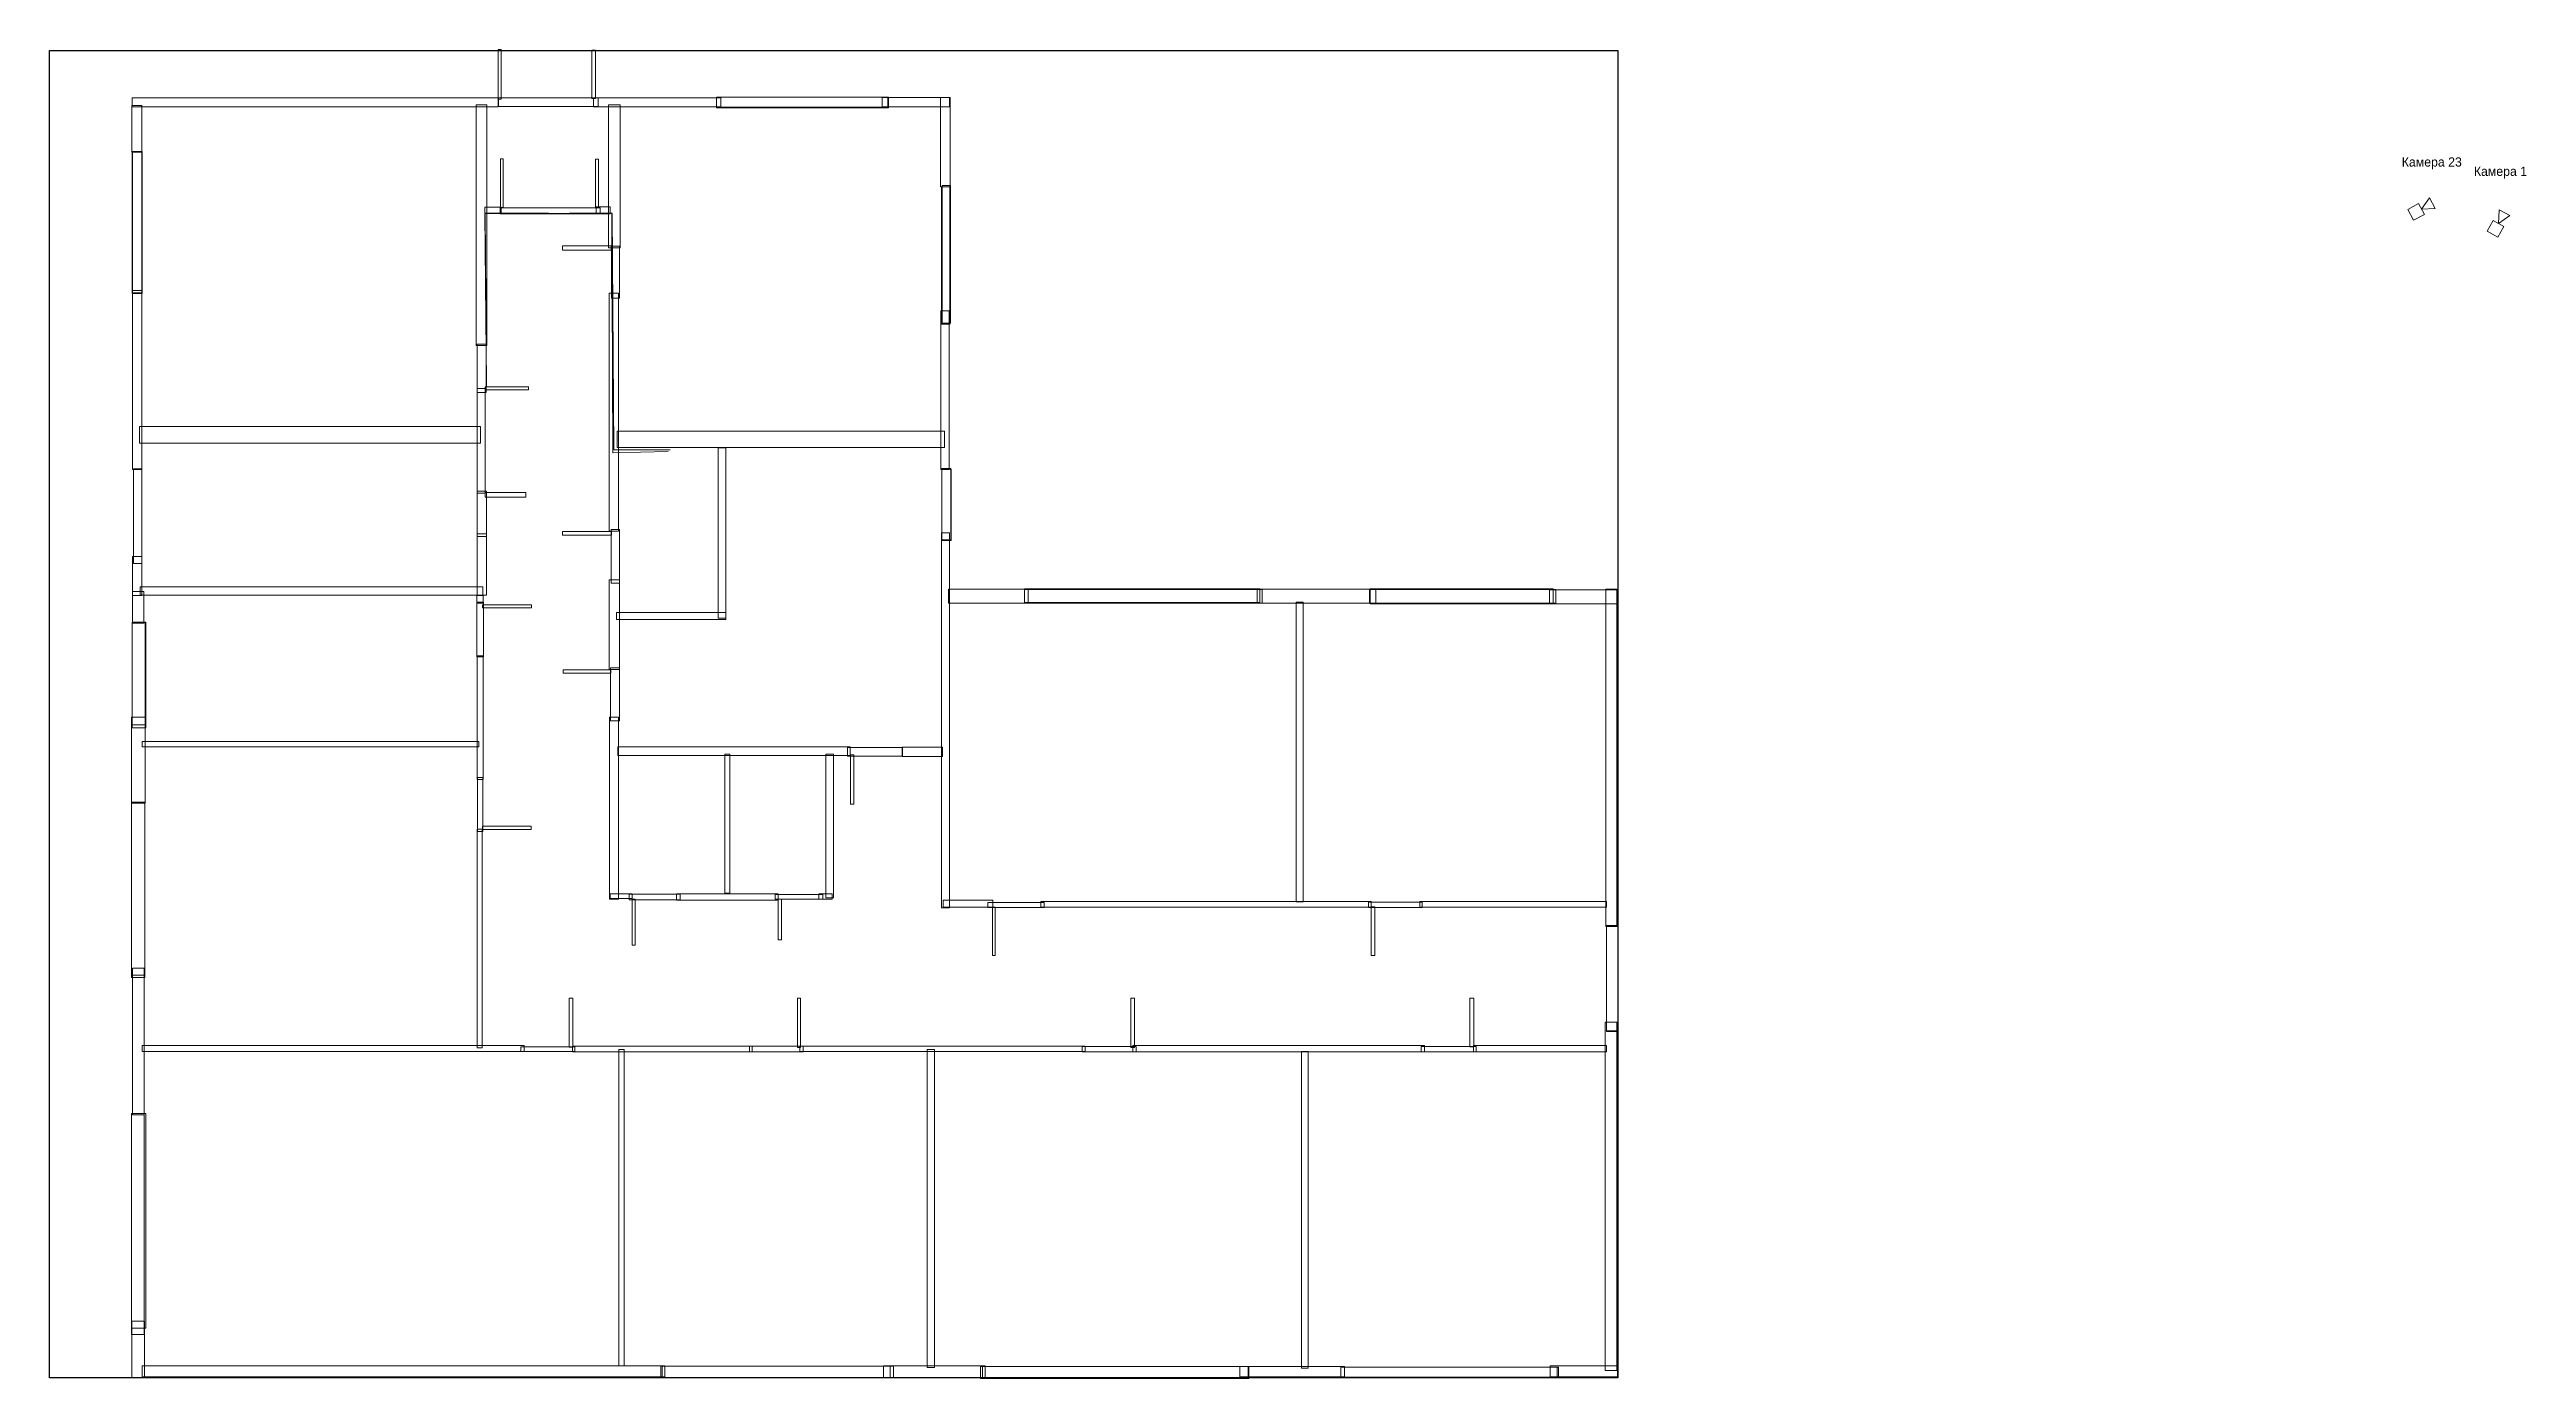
# Model space of a CAD drawing. Header units: millimetres. Extents: x 9.5 to 60, y -8.3 to 18.8.
import ezdxf

# ---------------------------------------------------------------- set-up
doc = ezdxf.new("R2010")
doc.units = ezdxf.units.MM
doc.linetypes.add('SOLID', pattern=[0])
doc.layers.get('0').update_dxf_attribs({"linetype": 'CONTINUOUS'})
doc.layers.add('VC_Background', color=7, linetype='CONTINUOUS')
doc.layers.add('VC_Layer 1', color=7, linetype='CONTINUOUS')
doc.styles.add('Font 28', font='txt')
picture_1 = doc.add_image_def('image1.png', size_in_pixel=(2220, 1879))

# ---------------------------------------------------------------- blocks, each defined once
blk = doc.blocks.new('Cam23')
at = {"layer": 'VC_Layer 1', "color": 0, "linetype": 'SOLID', "lineweight": 9}
blk.add_line((-0.161, -0.229), (-0.279, -0.008), dxfattribs=at)
for points in [[(-0.22, -0.119), (0.059, -0.11), (-0.059, 0.11)], [(-0.381, -0.347), (-0.161, -0.229), (-0.279, -0.008), (-0.499, -0.127)]]:
    blk.add_lwpolyline(points, close=True, dxfattribs=at)
at = {"flags": 1}
for tag in ['Ver angle', 'Spatial res', 'Quality level', 'Upper bound', 'Model', 'Focal length', 'Height', 'Base height', 'Lower bound', 'Hor angle', 'Pixels']:
    blk.add_attdef(tag, (0, 0), '', height=1, dxfattribs=at)
blk.add_attdef('Name', (0, 0), '', height=1)
blk = doc.blocks.new('Cam1')
at = {"layer": 'VC_Layer 1', "color": 0, "linetype": 'SOLID', "lineweight": 9}
blk.add_line((-0.013, -0.279), (-0.231, -0.157), dxfattribs=at)
for points in [[(-0.122, -0.218), (0.109, -0.061), (-0.109, 0.061)], [(-0.135, -0.497), (-0.013, -0.279), (-0.231, -0.157), (-0.353, -0.375)]]:
    blk.add_lwpolyline(points, close=True, dxfattribs=at)
at = {"flags": 1}
for tag in ['Ver angle', 'Spatial res', 'Quality level', 'Upper bound', 'Model', 'Focal length', 'Height', 'Base height', 'Lower bound', 'Hor angle', 'Pixels']:
    blk.add_attdef(tag, (0, 0), '', height=1, dxfattribs=at)
blk.add_attdef('Name', (0, 0), '', height=1)

msp = doc.modelspace()

# ---------------------------------------------------------------- linework, layer by layer
at = {"layer": 'VC_Layer 1', "color": 7, "linetype": 'SOLID', "lineweight": 9}
for p, q in [((18.67, 18.808), (18.733, 18.808)), ((18.67, 17.796), (18.67, 18.808)), ((18.733, 18.808), (18.733, 17.796)), ((20.582, 18.797), (20.656, 18.797)), ((20.582, 17.807), (20.582, 18.797)), ((20.656, 18.797), (20.656, 17.807)), ((11.205, 17.821), (18.672, 17.821)), ((11.205, 17.643), (11.205, 17.821)), ((18.435, 17.679), (18.221, 17.679)), ((18.221, 17.679), (18.221, 12.772)), ((18.435, 12.772), (18.435, 17.679)), ((18.733, 17.796), (18.67, 17.796)), ((18.672, 17.821), (18.672, 17.643)), ((18.675, 17.823), (20.709, 17.823)), ((18.675, 17.649), (18.675, 17.823)), ((20.656, 17.807), (20.582, 17.807)), ((20.61, 17.82), (23.206, 17.82)), ((20.61, 17.642), (20.61, 17.82)), ((20.709, 17.823), (20.709, 17.649)), ((21.155, 17.678), (20.918, 17.678)), ((20.918, 17.678), (20.918, 14.762)), ((21.155, 14.762), (21.155, 17.678)), ((23.124, 17.837), (26.626, 17.837)), ((23.124, 17.621), (23.124, 17.837)), ((23.124, 17.837), (26.611, 17.837)), ((23.124, 17.636), (23.124, 17.837)), ((23.206, 17.82), (23.206, 17.642)), ((26.5, 17.832), (27.875, 17.832)), ((26.5, 17.642), (26.5, 17.832)), ((26.611, 17.837), (26.611, 17.636)), ((26.626, 17.837), (26.626, 17.621)), ((27.887, 17.832), (27.686, 17.832)), ((27.686, 17.832), (27.686, 16.007)), ((27.875, 17.832), (27.875, 17.642)), ((27.887, 16.007), (27.887, 17.832)), ((11.2, 17.666), (11.401, 17.666)), ((11.2, 16.718), (11.2, 17.666)), ((18.672, 17.643), (11.205, 17.643)), ((11.401, 17.666), (11.401, 16.718)), ((20.709, 17.649), (18.675, 17.649)), ((23.206, 17.642), (20.61, 17.642)), ((26.611, 17.636), (23.124, 17.636)), ((26.626, 17.621), (23.124, 17.621)), ((27.875, 17.642), (26.5, 17.642)), ((11.401, 16.718), (11.2, 16.718)), ((11.203, 16.728), (11.408, 16.728)), ((11.203, 13.834), (11.203, 16.728)), ((11.21, 16.716), (11.402, 16.716)), ((11.21, 13.846), (11.21, 16.716)), ((11.402, 16.716), (11.402, 13.846)), ((11.408, 16.728), (11.408, 13.834)), ((18.77, 16.58), (18.718, 16.58)), ((18.718, 16.58), (18.718, 15.589)), ((18.77, 15.589), (18.77, 16.58)), ((20.651, 15.579), (20.651, 16.574)), ((20.651, 16.574), (20.714, 16.574)), ((20.714, 16.574), (20.714, 15.579)), ((27.686, 16.007), (27.887, 16.007)), ((27.706, 16.007), (27.879, 16.007)), ((27.706, 13.212), (27.706, 16.007)), ((27.721, 16.036), (27.894, 16.036)), ((27.721, 13.226), (27.721, 16.036)), ((27.879, 16.007), (27.879, 13.212)), ((27.894, 16.036), (27.894, 13.226)), ((18.399, 15.593), (18.731, 15.593)), ((18.399, 15.474), (18.399, 15.593)), ((18.731, 15.474), (18.399, 15.474)), ((18.712, 15.579), (20.746, 15.579)), ((18.712, 15.458), (18.712, 15.579)), ((20.746, 15.458), (18.712, 15.458)), ((18.718, 15.589), (18.77, 15.589)), ((18.731, 15.593), (18.731, 15.474)), ((20.714, 15.579), (20.651, 15.579)), ((20.669, 15.604), (20.954, 15.604)), ((20.669, 15.461), (20.669, 15.604)), ((20.954, 15.461), (20.669, 15.461)), ((20.746, 15.579), (20.746, 15.458)), ((20.954, 15.604), (20.954, 15.461)), ((19.982, 14.804), (20.972, 14.804)), ((19.982, 14.72), (19.982, 14.804)), ((20.972, 14.72), (19.982, 14.72)), ((20.918, 14.762), (21.155, 14.762)), ((20.972, 14.804), (20.972, 14.72)), ((20.977, 14.799), (21.146, 14.799)), ((20.977, 13.74), (20.977, 14.799)), ((21.146, 14.799), (21.146, 13.74)), ((11.408, 13.834), (11.203, 13.834)), ((11.402, 13.846), (11.21, 13.846)), ((11.212, 13.897), (11.401, 13.897)), ((11.212, 10.247), (11.212, 13.897)), ((11.401, 13.897), (11.401, 10.247)), ((21.12, 13.838), (20.93, 13.838)), ((20.93, 13.838), (20.93, 8.99)), ((21.146, 13.74), (20.977, 13.74)), ((21.12, 8.99), (21.12, 13.838)), ((27.863, 13.482), (27.697, 13.482)), ((27.697, 13.482), (27.697, 10.247)), ((27.879, 13.212), (27.706, 13.212)), ((27.894, 13.226), (27.721, 13.226)), ((27.863, 10.247), (27.863, 13.482)), ((18.221, 12.772), (18.435, 12.772)), ((18.241, 12.798), (18.423, 12.798)), ((18.241, 11.818), (18.241, 12.798)), ((18.423, 12.798), (18.423, 11.818)), ((18.24, 11.894), (18.406, 11.894)), ((18.24, 9.761), (18.24, 11.894)), ((18.423, 11.818), (18.241, 11.818)), ((19.287, 11.934), (18.402, 11.934)), ((18.402, 11.934), (18.402, 11.87)), ((18.402, 11.87), (19.287, 11.87)), ((18.406, 11.894), (18.406, 9.761)), ((19.287, 11.87), (19.287, 11.934)), ((18.311, 11.124), (11.354, 11.124)), ((11.354, 11.124), (11.354, 10.78)), ((18.311, 10.78), (18.311, 11.124)), ((11.354, 10.78), (18.311, 10.78)), ((27.769, 11.029), (21.096, 11.029)), ((21.096, 11.029), (21.096, 10.697)), ((21.096, 10.697), (27.769, 10.697)), ((23.158, 10.685), (23.312, 10.685)), ((23.158, 7.213), (23.158, 10.685)), ((23.312, 10.685), (23.312, 7.213)), ((27.769, 10.697), (27.769, 11.029)), ((11.401, 10.247), (11.212, 10.247)), ((11.233, 10.258), (11.406, 10.258)), ((11.233, 8.327), (11.233, 10.258)), ((11.233, 10.248), (11.406, 10.248)), ((11.233, 8.327), (11.233, 10.248)), ((11.406, 10.258), (11.406, 8.327)), ((11.406, 10.248), (11.406, 8.327)), ((27.697, 10.247), (27.863, 10.247)), ((27.715, 10.269), (27.897, 10.269)), ((27.715, 8.809), (27.715, 10.269)), ((27.715, 10.25), (27.907, 10.25)), ((27.715, 8.799), (27.715, 10.25)), ((27.897, 10.269), (27.897, 8.809)), ((27.907, 10.25), (27.907, 8.799)), ((18.406, 9.761), (18.24, 9.761)), ((18.241, 9.803), (18.431, 9.803)), ((18.241, 8.879), (18.241, 9.803)), ((18.407, 9.779), (19.234, 9.779)), ((18.407, 9.684), (18.407, 9.779)), ((19.234, 9.684), (18.407, 9.684)), ((18.431, 9.803), (18.431, 8.879)), ((19.234, 9.779), (19.234, 9.684)), ((18.24, 8.931), (18.429, 8.931)), ((18.24, 7.687), (18.24, 8.931)), ((18.431, 8.879), (18.241, 8.879)), ((18.429, 8.931), (18.429, 7.687)), ((19.982, 8.984), (20.983, 8.984)), ((19.982, 8.905), (19.982, 8.984)), ((20.983, 8.905), (19.982, 8.905)), ((20.93, 8.99), (21.12, 8.99)), ((20.975, 9.021), (21.141, 9.021)), ((20.975, 7.93), (20.975, 9.021)), ((20.983, 8.984), (20.983, 8.905)), ((21.141, 9.021), (21.141, 7.93)), ((27.875, 8.955), (27.709, 8.955)), ((27.709, 8.955), (27.709, 1.31)), ((27.897, 8.809), (27.715, 8.809)), ((27.907, 8.799), (27.715, 8.799)), ((27.875, 1.31), (27.875, 8.955)), ((11.212, 8.469), (11.401, 8.469)), ((11.212, 7.675), (11.212, 8.469)), ((11.406, 8.327), (11.233, 8.327)), ((11.406, 8.327), (11.233, 8.327)), ((11.401, 8.469), (11.401, 7.675)), ((11.401, 7.675), (11.212, 7.675)), ((11.215, 7.76), (11.445, 7.76)), ((11.215, 7.116), (11.215, 7.76)), ((11.366, 7.853), (18.358, 7.853)), ((11.366, 7.687), (11.366, 7.853)), ((18.358, 7.687), (11.366, 7.687)), ((11.445, 7.76), (11.445, 7.116)), ((18.236, 7.676), (18.36, 7.676)), ((18.236, 7.523), (18.236, 7.676)), ((18.429, 7.687), (18.24, 7.687)), ((18.358, 7.853), (18.358, 7.687)), ((18.36, 7.676), (18.36, 7.523)), ((21.143, 7.995), (20.93, 7.995)), ((20.93, 7.995), (20.93, 6.17)), ((21.141, 7.93), (20.975, 7.93)), ((21.143, 6.17), (21.143, 7.995)), ((29.475, 7.805), (27.852, 7.805)), ((27.852, 7.805), (27.852, 7.521)), ((29.402, 7.81), (34.201, 7.81)), ((29.402, 7.536), (29.402, 7.81)), ((29.402, 7.796), (34.244, 7.796)), ((29.402, 7.522), (29.402, 7.796)), ((29.475, 7.521), (29.475, 7.805)), ((36.563, 7.805), (34.145, 7.805)), ((34.145, 7.805), (34.145, 7.521)), ((34.201, 7.81), (34.201, 7.536)), ((34.244, 7.796), (34.244, 7.522)), ((36.434, 7.796), (40.238, 7.796)), ((36.434, 7.522), (36.434, 7.796)), ((36.449, 7.81), (40.181, 7.81)), ((36.449, 7.508), (36.449, 7.81)), ((36.563, 7.521), (36.563, 7.805)), ((40.106, 7.793), (41.481, 7.793)), ((40.106, 7.509), (40.106, 7.793)), ((40.181, 7.81), (40.181, 7.508)), ((40.238, 7.796), (40.238, 7.522)), ((41.481, 7.805), (41.256, 7.805)), ((41.256, 7.805), (41.256, 0.931)), ((41.481, 0.931), (41.481, 7.805)), ((41.481, 7.793), (41.481, 7.509)), ((11.204, 7.133), (11.483, 7.133)), ((11.204, 4.981), (11.204, 7.133)), ((11.204, 7.123), (11.473, 7.123)), ((11.204, 5.039), (11.204, 7.123)), ((11.445, 7.116), (11.215, 7.116)), ((11.473, 7.123), (11.473, 5.039)), ((11.483, 7.133), (11.483, 4.981)), ((18.36, 7.523), (18.236, 7.523)), ((18.237, 7.539), (18.372, 7.539)), ((18.237, 6.424), (18.237, 7.539)), ((18.347, 7.489), (19.35, 7.489)), ((18.347, 7.425), (18.347, 7.489)), ((19.35, 7.425), (18.347, 7.425)), ((18.372, 7.539), (18.372, 6.424)), ((19.35, 7.489), (19.35, 7.425)), ((21.084, 7.331), (23.312, 7.331)), ((21.084, 7.189), (21.084, 7.331)), ((23.312, 7.189), (21.084, 7.189)), ((23.312, 7.213), (23.158, 7.213)), ((23.312, 7.331), (23.312, 7.189)), ((27.852, 7.521), (29.475, 7.521)), ((34.201, 7.536), (29.402, 7.536)), ((34.244, 7.522), (29.402, 7.522)), ((34.145, 7.521), (36.563, 7.521)), ((34.939, 7.544), (35.081, 7.544)), ((34.939, 1.429), (34.939, 7.544)), ((35.081, 7.544), (35.081, 1.429)), ((40.238, 7.522), (36.434, 7.522)), ((40.181, 7.508), (36.449, 7.508)), ((41.481, 7.509), (40.106, 7.509)), ((18.372, 6.424), (18.237, 6.424)), ((18.24, 6.447), (18.362, 6.447)), ((18.24, 3.923), (18.24, 6.447)), ((18.362, 6.447), (18.362, 3.923)), ((19.992, 6.161), (20.967, 6.161)), ((19.992, 6.092), (19.992, 6.161)), ((20.967, 6.092), (19.992, 6.092)), ((20.93, 6.17), (21.143, 6.17)), ((20.959, 6.2), (21.141, 6.2)), ((20.959, 5.125), (20.959, 6.2)), ((20.967, 6.161), (20.967, 6.092)), ((21.141, 6.2), (21.141, 5.125)), ((11.474, 5.195), (11.195, 5.195)), ((11.195, 5.195), (11.195, 3.446)), ((11.474, 3.446), (11.474, 5.195)), ((20.942, 5.198), (21.12, 5.198)), ((20.942, 1.488), (20.942, 5.198)), ((21.141, 5.125), (20.959, 5.125)), ((21.12, 5.198), (21.12, 1.488)), ((11.473, 5.039), (11.204, 5.039)), ((11.483, 4.981), (11.204, 4.981)), ((11.413, 4.7), (18.275, 4.7)), ((11.413, 4.593), (11.413, 4.7)), ((18.275, 4.593), (11.413, 4.593)), ((18.275, 4.7), (18.275, 4.593)), ((21.108, 4.593), (25.849, 4.593)), ((21.108, 4.416), (21.108, 4.593)), ((25.795, 4.58), (26.916, 4.58)), ((25.795, 4.399), (25.795, 4.58)), ((25.849, 4.593), (25.849, 4.416)), ((26.907, 4.588), (27.731, 4.588)), ((26.907, 4.396), (26.907, 4.588)), ((26.916, 4.58), (26.916, 4.399)), ((27.731, 4.588), (27.731, 4.396)), ((25.849, 4.416), (21.108, 4.416)), ((23.289, 4.439), (23.395, 4.439)), ((23.289, 1.607), (23.289, 4.439)), ((23.395, 4.439), (23.395, 1.607)), ((25.351, 4.439), (25.505, 4.439)), ((25.351, 1.512), (25.351, 4.439)), ((25.505, 4.439), (25.505, 1.512)), ((26.916, 4.399), (25.795, 4.399)), ((25.855, 4.428), (25.924, 4.428)), ((25.855, 3.421), (25.855, 4.428)), ((25.924, 4.428), (25.924, 3.421)), ((27.731, 4.396), (26.907, 4.396)), ((18.362, 3.923), (18.24, 3.923)), ((18.249, 3.964), (18.359, 3.964)), ((18.249, 2.866), (18.249, 3.964)), ((18.359, 3.964), (18.359, 2.866)), ((11.191, 3.466), (11.465, 3.466)), ((11.191, -0.065), (11.191, 3.466)), ((11.191, 3.466), (11.465, 3.466)), ((11.191, -0.108), (11.191, 3.466)), ((11.195, 3.446), (11.474, 3.446)), ((11.465, 3.466), (11.465, -0.065)), ((11.465, 3.466), (11.465, -0.108)), ((25.924, 3.421), (25.855, 3.421)), ((18.24, 2.91), (18.346, 2.91)), ((18.24, -1.546), (18.24, 2.91)), ((18.359, 2.866), (18.249, 2.866)), ((18.346, 2.91), (18.346, -1.546)), ((19.344, 2.974), (18.349, 2.974)), ((18.349, 2.974), (18.349, 2.905)), ((18.349, 2.905), (19.344, 2.905)), ((19.344, 2.905), (19.344, 2.974)), ((21.404, 1.595), (20.954, 1.595)), ((20.954, 1.595), (20.954, 1.5)), ((21.338, 1.586), (22.381, 1.586)), ((21.338, 1.475), (21.338, 1.586)), ((21.404, 1.5), (21.404, 1.595)), ((22.305, 1.595), (24.379, 1.595)), ((22.305, 1.464), (22.305, 1.595)), ((22.381, 1.586), (22.381, 1.475)), ((23.395, 1.607), (23.289, 1.607)), ((24.317, 1.578), (25.289, 1.578)), ((24.317, 1.483), (24.317, 1.578)), ((24.379, 1.595), (24.379, 1.464)), ((25.209, 1.595), (25.481, 1.595)), ((25.209, 1.488), (25.209, 1.595)), ((25.289, 1.578), (25.289, 1.483)), ((25.481, 1.595), (25.481, 1.488)), ((21.12, 1.488), (20.942, 1.488)), ((20.954, 1.5), (21.404, 1.5)), ((22.381, 1.475), (21.338, 1.475)), ((21.404, 1.488), (21.462, 1.488)), ((21.404, 0.551), (21.404, 1.488)), ((21.462, 1.488), (21.462, 0.551)), ((24.379, 1.464), (22.305, 1.464)), ((25.289, 1.483), (24.317, 1.483)), ((24.375, 1.488), (24.443, 1.488)), ((24.375, 0.656), (24.375, 1.488)), ((24.443, 1.488), (24.443, 0.656)), ((25.481, 1.488), (25.209, 1.488)), ((25.505, 1.512), (25.351, 1.512)), ((27.709, 1.31), (27.875, 1.31)), ((28.752, 1.464), (27.745, 1.464)), ((27.745, 1.464), (27.745, 1.322)), ((27.745, 1.322), (28.752, 1.322)), ((28.655, 1.42), (29.8, 1.42)), ((28.655, 1.317), (28.655, 1.42)), ((29.8, 1.317), (28.655, 1.317)), ((28.747, 1.32), (28.805, 1.32)), ((28.747, 0.335), (28.747, 1.32)), ((28.752, 1.322), (28.752, 1.464)), ((28.805, 1.32), (28.805, 0.335)), ((36.468, 1.441), (29.736, 1.441)), ((29.736, 1.441), (29.736, 1.322)), ((29.736, 1.322), (36.468, 1.322)), ((29.8, 1.42), (29.8, 1.317)), ((35.081, 1.429), (34.939, 1.429)), ((36.414, 1.428), (37.512, 1.428)), ((36.414, 1.317), (36.414, 1.428)), ((37.512, 1.317), (36.414, 1.317)), ((36.468, 1.322), (36.468, 1.441)), ((36.469, 1.33), (36.543, 1.33)), ((36.469, 0.34), (36.469, 1.33)), ((36.543, 1.33), (36.543, 0.34)), ((37.463, 1.441), (41.268, 1.441)), ((37.463, 1.322), (37.463, 1.441)), ((41.268, 1.322), (37.463, 1.322)), ((37.512, 1.428), (37.512, 1.317)), ((41.268, 1.441), (41.268, 1.322)), ((21.462, 0.551), (21.404, 0.551)), ((24.443, 0.656), (24.375, 0.656)), ((41.256, 0.931), (41.481, 0.931)), ((41.265, 0.949), (41.502, 0.949)), ((41.265, -1.21), (41.265, 0.949)), ((41.265, 0.942), (41.496, 0.942)), ((41.265, -1.197), (41.265, 0.942)), ((41.496, 0.942), (41.496, -1.197)), ((41.502, 0.949), (41.502, -1.21)), ((11.212, 0.078), (11.449, 0.078)), ((11.212, -2.909), (11.212, 0.078)), ((11.449, 0.078), (11.449, -2.909)), ((28.805, 0.335), (28.747, 0.335)), ((36.543, 0.34), (36.469, 0.34)), ((11.465, -0.065), (11.191, -0.065)), ((11.465, -0.108), (11.191, -0.108)), ((20.114, -0.534), (20.193, -0.534)), ((20.114, -1.53), (20.114, -0.534)), ((20.193, -0.534), (20.193, -1.53)), ((24.77, -0.534), (24.833, -0.534)), ((24.77, -1.535), (24.77, -0.534)), ((24.833, -0.534), (24.833, -1.535)), ((31.57, -0.534), (31.644, -0.534)), ((31.57, -1.541), (31.57, -0.534)), ((31.644, -0.534), (31.644, -1.541)), ((38.481, -0.534), (38.56, -0.534)), ((38.481, -1.525), (38.481, -0.534)), ((38.56, -0.534), (38.56, -1.525)), ((11.413, -1.499), (19.2, -1.499)), ((11.413, -1.617), (11.413, -1.499)), ((19.2, -1.499), (19.2, -1.617)), ((20.183, -1.51), (23.846, -1.51)), ((20.183, -1.629), (20.183, -1.51)), ((23.795, -1.512), (24.886, -1.512)), ((23.795, -1.63), (23.795, -1.512)), ((23.846, -1.51), (23.846, -1.629)), ((24.817, -1.51), (30.637, -1.51)), ((24.817, -1.617), (24.817, -1.51)), ((24.886, -1.512), (24.886, -1.63)), ((30.637, -1.51), (30.637, -1.617)), ((31.609, -1.499), (37.558, -1.499)), ((31.609, -1.629), (31.609, -1.499)), ((37.558, -1.499), (37.558, -1.629)), ((41.268, -1.499), (38.554, -1.499)), ((38.554, -1.499), (38.554, -1.629)), ((41.244, -1.024), (41.481, -1.024)), ((41.244, -8.124), (41.244, -1.024)), ((41.496, -1.197), (41.265, -1.197)), ((41.502, -1.21), (41.265, -1.21)), ((41.268, -1.629), (41.268, -1.499)), ((41.481, -1.024), (41.481, -8.124)), ((19.2, -1.617), (11.413, -1.617)), ((18.346, -1.546), (18.24, -1.546)), ((19.134, -1.527), (20.232, -1.527)), ((19.134, -1.622), (19.134, -1.527)), ((20.232, -1.622), (19.134, -1.622)), ((20.193, -1.53), (20.114, -1.53)), ((23.846, -1.629), (20.183, -1.629)), ((20.232, -1.527), (20.232, -1.622)), ((21.238, -1.581), (21.132, -1.581)), ((21.132, -1.581), (21.132, -8.029)), ((21.238, -8.029), (21.238, -1.581)), ((24.886, -1.63), (23.795, -1.63)), ((24.833, -1.535), (24.77, -1.535)), ((30.637, -1.617), (24.817, -1.617)), ((27.413, -1.581), (27.567, -1.581)), ((27.413, -8.064), (27.413, -1.581)), ((27.567, -1.581), (27.567, -8.064)), ((30.575, -1.519), (31.681, -1.519)), ((30.575, -1.63), (30.575, -1.519)), ((31.681, -1.63), (30.575, -1.63)), ((31.644, -1.541), (31.57, -1.541)), ((37.558, -1.629), (31.609, -1.629)), ((31.681, -1.519), (31.681, -1.63)), ((35.188, -1.617), (35.046, -1.617)), ((35.046, -1.617), (35.046, -8.076)), ((35.188, -8.076), (35.188, -1.617)), ((37.488, -1.519), (38.61, -1.519)), ((37.488, -1.63), (37.488, -1.519)), ((38.61, -1.63), (37.488, -1.63)), ((38.56, -1.525), (38.481, -1.525)), ((38.554, -1.629), (41.268, -1.629)), ((38.61, -1.519), (38.61, -1.63)), ((11.195, -2.882), (11.483, -2.882)), ((11.195, -7.263), (11.195, -2.882)), ((11.195, -2.882), (11.454, -2.882)), ((11.195, -7.392), (11.195, -2.882)), ((11.449, -2.909), (11.212, -2.909)), ((11.454, -2.882), (11.454, -7.392)), ((11.483, -2.882), (11.483, -7.263)), ((11.483, -7.263), (11.195, -7.263)), ((11.454, -7.392), (11.195, -7.392)), ((11.2, -7.116), (11.46, -7.116)), ((11.2, -8.266), (11.2, -7.116)), ((11.46, -7.116), (11.46, -8.266)), ((11.413, -8.029), (22.068, -8.029)), ((11.413, -8.254), (11.413, -8.029)), ((21.132, -8.029), (21.238, -8.029)), ((21.983, -8.036), (26.729, -8.036)), ((21.983, -8.267), (21.983, -8.036)), ((26.662, -8.036), (22.012, -8.036)), ((22.012, -8.036), (22.012, -8.267)), ((22.068, -8.029), (22.068, -8.254)), ((26.524, -8.029), (28.598, -8.029)), ((26.524, -8.266), (26.524, -8.029)), ((26.662, -8.267), (26.662, -8.036)), ((26.729, -8.036), (26.729, -8.267)), ((27.567, -8.064), (27.413, -8.064)), ((28.501, -8.041), (33.977, -8.041)), ((28.501, -8.286), (28.501, -8.041)), ((28.545, -8.041), (33.963, -8.041)), ((28.545, -8.271), (28.545, -8.041)), ((28.598, -8.029), (28.598, -8.266)), ((33.789, -8.041), (35.923, -8.041)), ((33.789, -8.254), (33.789, -8.041)), ((33.963, -8.041), (33.963, -8.271)), ((33.977, -8.041), (33.977, -8.286)), ((35.046, -8.076), (35.188, -8.076)), ((35.851, -8.055), (40.289, -8.055)), ((35.851, -8.257), (35.851, -8.055)), ((35.851, -8.055), (40.26, -8.055)), ((35.851, -8.257), (35.851, -8.055)), ((35.923, -8.041), (35.923, -8.254)), ((40.118, -8.029), (41.493, -8.029)), ((40.118, -8.254), (40.118, -8.029)), ((40.26, -8.055), (40.26, -8.257)), ((40.289, -8.055), (40.289, -8.257)), ((41.493, -8.029), (41.493, -8.254)), ((11.46, -8.266), (11.2, -8.266)), ((22.068, -8.254), (11.413, -8.254)), ((26.729, -8.267), (21.983, -8.267)), ((22.012, -8.267), (26.662, -8.267)), ((28.598, -8.266), (26.524, -8.266)), ((33.977, -8.286), (28.501, -8.286)), ((33.963, -8.271), (28.545, -8.271)), ((35.923, -8.254), (33.789, -8.254)), ((40.289, -8.257), (35.851, -8.257)), ((40.26, -8.257), (35.851, -8.257)), ((41.493, -8.254), (40.118, -8.254)), ((41.481, -8.124), (41.244, -8.124))]:
    msp.add_line(p, q, dxfattribs=at)
at = {"layer": 'VC_Layer 1', "color": 136, "linetype": 'SOLID', "lineweight": 9}
for p, q in [((18.394, 15.457), (20.984, 15.482)), ((18.434, 11.922), (18.394, 15.457)), ((20.984, 15.482), (21.004, 10.587)), ((21.004, 10.587), (22.134, 10.612))]:
    msp.add_line(p, q, dxfattribs=at)
at = {"layer": 'VC_Layer 1', "color": 16, "linetype": 'SOLID', "lineweight": 9}
for p, q in [((18.429, 11.922), (18.404, 15.482)), ((18.404, 15.482), (20.994, 15.467)), ((20.994, 15.467), (21.024, 10.647)), ((21.024, 10.647), (22.174, 10.647))]:
    msp.add_line(p, q, dxfattribs=at)

# ---------------------------------------------------------------- block references
at = {"layer": 'VC_Layer 1'}
ref = msp.add_blockref('Cam23', (58.107, 15.674), dxfattribs=at)
ref.add_attrib('Name', 'Камера 23', (57.484, 16.422), dxfattribs={"layer": '0', "color": 5, "height": 0.1875, "style": 'Font 28'})
ref = msp.add_blockref('Cam1', (59.579, 15.482), dxfattribs=at)
ref.add_attrib('Name', 'Камера 1', (58.954, 16.232), dxfattribs={"layer": '0', "color": 5, "height": 0.1875, "style": 'Font 28'})

# ---------------------------------------------------------------- pictures from other files: only their frames are drawn
at = {"layer": 'VC_Background'}
image = msp.add_image(picture_1, insert=(9.521, -8.272), size_in_units=(31.975, 27.063), dxfattribs=at)

doc.saveas('drawing.dxf')
